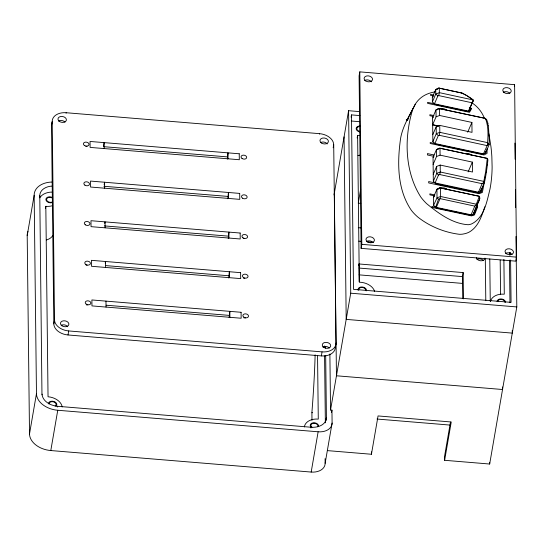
<?xml version="1.0" encoding="UTF-8"?>
<svg xmlns="http://www.w3.org/2000/svg" width="544" height="544" viewBox="0 0 544 544"><rect width="100%" height="100%" fill="white"/><g stroke="black" fill="none" stroke-linecap="round" stroke-linejoin="round"><path stroke-width="0.82" d="M311.984 420.301L311.896 412.678L312.746 401.377A123.053 11.268 -85.3 0 0 314.786 365.255A104.251 9.547 -85.3 0 0 315.139 354.838M487.431 164.336L487.92 159.766L487.281 158.399L440.001 148.199L436.458 149.559L433.044 157.454L433.323 181.254L436.057 183.818L478.829 192.95L481.494 191.882L482.637 186.483M487.397 164.642L487.281 165.573M487.247 165.879L486.513 171.278M485.092 176.963L484.976 177.813M484.684 179.942L484.432 181.642M486.479 171.544L486.356 172.332M484.364 182.063L482.372 192.44L479.182 193.718L428.686 182.94L428.665 181.553L478.475 192.182L480.61 191.325L484.48 182.294L485.438 177.793M486.316 172.598L485.479 177.562M329.888 353.994L330.541 410.02L331.949 410.135L332.098 423.028L325.142 463.311A14.185 9.833 9.8 0 1 311.182 472.063L50.796 450.548A21.27 14.749 9.8 0 1 29.512 433.922L27.2 235.545L34.156 195.269A21.27 14.749 9.8 0 1 52.55 182.036M51.517 125.508L52.21 121.482A14.185 9.833 9.8 0 1 66.171 112.73L319.518 133.661A14.185 9.833 9.8 0 1 333.71 144.745L336.022 343.121L335.322 347.147A14.185 9.833 9.8 0 1 321.361 355.905L68.014 334.968A14.185 9.833 9.8 0 1 53.829 323.884L51.517 125.508A14.185 9.833 9.8 0 1 52.462 121.944M39.46 197.622L39.787 195.731A15.599 10.819 9.8 0 1 52.326 186.055M45.458 208.468L45.825 206.326A14.185 9.833 9.8 0 0 52.278 205.748M66.082 113.234L66.171 112.73M29.512 433.922L36.468 393.645L34.156 195.269M53.829 323.884L54.522 319.858L52.21 121.482M41.97 394.862L39.787 195.731M68.014 334.968L68.714 330.942A14.185 9.833 9.8 0 1 54.522 319.858M57.576 407.055L57.705 406.3A15.599 10.819 9.8 0 1 42.099 394.108M50.796 450.548L57.752 410.264A21.27 14.749 9.8 0 1 36.468 393.645M103.564 145.84L104.122 142.616L104.19 148.566M104.169 184.661L104.584 182.247L104.652 188.197M104.768 223.482L105.046 221.87L105.114 227.82M105.23 263.106L105.509 261.494L105.577 267.444M227.31 159.113L227.984 152.85L228.052 158.807M228.235 238.367L228.902 232.104L228.97 238.054M228.698 277.991L229.364 271.728L229.432 277.678M229.153 317.614L229.826 311.352L229.894 317.308M319.43 134.164L319.518 133.661M333.186 147.764L333.71 144.745M334.043 194.942L348.588 110.697L359.55 111.608M351.091 117.164L351.485 114.893L359.91 115.593M359.795 71.869L359.094 75.902L361.107 248.363L515.848 261.154L516.542 257.128L514.604 84.667L359.795 71.869L361.801 244.338L361.107 248.363M357.177 137.979L357.612 135.463A14.26 9.887 9.8 0 0 360.162 135.49M321.361 355.905L322.062 351.873A14.185 9.833 9.8 0 0 336.022 343.121M310.923 427.992L311.052 427.237A15.599 10.819 9.8 0 0 326.407 417.602L325.686 355.613M311.182 472.063L318.138 431.786A14.185 9.833 9.8 0 0 332.098 423.028M360.692 189.081L358.258 203.177L360.781 203.388M325.89 420.628L326.407 417.602M330.541 410.02L350.717 293.202L348.588 110.697M331.52 412.597L331.949 410.135M358.734 265.581L359.013 263.969L463.162 272.578L463.468 298.874M327.522 450.622L371.436 454.254L378.053 415.936L451.241 421.988L444.625 460.299L489.668 464.025L516.8 306.932L515.977 236.477M462.726 298.663L462.468 276.604L463.162 272.578M450.48 422.09L444.577 456.239L444.625 460.299M514.325 86.278L514.604 84.667M481.243 188.51L481.161 188.89M434.445 103.829L437.859 95.941L438.743 95.601L439.355 92.657L439.307 88.148L438.62 88.06L435.758 89.502L432.344 97.254L432.398 101.905L435.132 104.468L469.05 111.71L470.818 108.63L469.717 107.732M434.908 143.507L438.321 135.612L439.205 135.272L439.817 132.335L439.736 125.385L472.022 132.355L471.906 122.434L439.62 115.471L436.077 116.824L432.664 124.719L438.498 125.963M435.098 182.92L438.512 175.032L439.749 174.556L440.28 172.006L440.198 165.063L472.484 172.026L472.369 162.112L440.082 155.142L436.54 156.502L433.126 164.397M471.26 108.351L471.614 108.657L469.526 112.309L427.598 103.36L427.591 102.367L468.581 111.112L473.212 100.035M487.03 148.743L487.084 153.354L484.004 154.972L430.209 143.487L430.195 142.501L483.432 153.864L487.342 145.228C488.158 136.428 488.757 126.84 485.425 118.422L438.892 108.494L435.996 109.881L432.582 117.776L432.861 141.583L435.594 144.146L483.045 154.272L485.738 152.864L485.717 151.592M478.475 192.182L482.113 183.695L483.609 182.498L485.676 171.591L487.281 158.399L439.443 148.172M476.585 205.68L477.686 206.924L474.45 214.955L471.532 215.893L431.861 207.42L431.854 206.428L471.084 214.805L474.796 206.128L475.884 205.367L479.352 196.268L439.817 187.843L436.92 189.23L433.507 197.125L433.602 205.312L436.336 207.876L471.308 215.349L473.872 214.526L476.945 206.876L476.279 206.122M481.025 189.536L480.61 191.325M484.799 206.74C481.787 216.036 478.366 226.821 469.336 232.016A19.693 13.654 9.8 0 1 465.161 233.621L462.781 234.11A14.906 10.336 9.8 0 1 459.238 234.287C444.353 232.39 429.719 226.447 417.928 217.144A50.619 35.102 9.8 0 1 411.386 210.351C397.086 189.53 397.168 162.37 400.615 138.278C402.771 125.922 409.748 115.287 415.249 104.244C417.663 100.28 421.172 97.022 425.313 94.935A41.67 27.792 23.2 0 1 435.159 91.868M435.656 207.237L438.478 199.26L440.062 198.655L436.329 207.386M478.455 196.132C481.671 197.975 477.829 202.388 477.061 205.272L473.287 214.098L471.084 214.805M412.889 108.8C403.981 137.238 404.498 171.496 420.9 197.186A50.286 33.538 23.2 0 0 426.571 203.592C438.355 213.309 452.424 223.713 468.16 224.733A17.694 11.798 23.2 0 0 471.498 223.965C484.323 217.838 486.86 201.464 489.994 189.074A261.95 174.712 23.2 0 0 491.654 176.882A256.87 171.319 23.2 0 0 492.116 166.994L491.851 156.747A312.44 208.386 23.2 0 0 490.933 146.547L488.886 133.783M468.581 111.112L473.566 100.307M483.432 153.864L485.724 152.653L489.233 144.452L489.178 138.666M479.992 197.996L473.287 214.098M432.398 101.905L435.805 94.01L435.758 89.502L439.307 88.148L462.441 93.14L466.412 95.472M437.58 109.82L438.008 108.834M432.779 134.64L436.193 126.745L439.736 125.385M432.861 141.583L436.268 133.688L436.193 126.745M437.988 149.144L438.199 148.648M433.242 174.311L436.648 166.423L440.198 165.063M433.323 181.254L436.73 173.366L436.648 166.423M438.505 189.169L438.933 188.183M467.684 132.199L471.906 122.434M468.146 171.87L472.369 162.112M433.69 205.122L437.016 197.839L436.92 189.23L440.463 187.877L440.565 196.479L440.11 198.635L474.796 206.128M437.512 89.291L437.988 88.305M415.249 104.244L406.851 120.598L408.809 117.864M472.818 101.436L473.504 100.252L473.124 99.94L439.355 92.657L435.805 94.01L437.859 95.941M432.344 97.254L433.099 96.859M432.582 117.776L433.337 117.382M433.044 157.454L433.806 157.053M433.507 197.125L434.384 196.67M487.342 145.228L489.042 144.384L487.866 142.698L439.817 132.335L436.268 133.688L438.321 135.612M483.609 182.498L484.337 182.247L483.84 181.404L440.28 172.006L436.73 173.366L438.512 175.032M475.884 205.367L477.061 205.272M438.892 108.494L485.425 118.422L486.751 119.932M406.273 119.422L407.959 119.564M351.281 121.006L359.713 121.706M103.428 146.649L227.283 156.883M103.89 186.272L228.439 196.459M358.292 227.691L360.815 227.902M358.788 241.155L361.325 241.366M367.248 241.856L373.17 242.345M361.801 244.338L516.542 257.128M104.346 225.896L228.208 236.13M359.162 268.07L462.468 276.604M359.081 274.856L462.42 283.397M105.652 265.594L228.67 275.76M350.717 293.202L516.8 306.932M106.114 305.218L229.133 315.384M68.714 330.942L322.062 351.873M311.896 412.678L312.596 412.733M376.999 419.043L450.568 425.122M57.705 406.3L311.052 427.237M57.752 410.264L318.138 431.786M461.768 93.051L465.147 94.744M478.353 196.119L439.817 187.843M433.813 95.098L430.562 94.404L430.569 95.397L433.602 96.043M433.962 115.6L429.869 114.723L429.882 115.716L433.024 116.389M434.03 154.992L427.428 153.585L427.441 154.972L433.976 156.366M434.84 194.936L429.869 193.875L429.882 194.868L434.717 195.901M432.596 124.794L438.437 126.052M438.62 88.06L454.43 91.474M455.872 91.786L461.625 93.024M438.743 95.601L472.138 102.802M439.205 135.272L486.975 145.581M439.749 174.556L482.113 183.695M465.038 94.554L466.732 95.547A44.839 29.879 23.4 0 1 472.661 99.559M467.174 95.928L471.906 99.056M472.294 103.081C477.877 106.76 482.113 112.241 484.5 118.476M484.826 118.395L486.608 119.707M472.688 99.634L472.831 99.708M469.839 107.209L471.226 108.324M469.22 107.97L470.016 108.603M438.478 199.26L437.016 197.839L440.565 196.479L476.136 204.156L476.653 205.136M487.132 158.392L487.608 158.896M479.196 196.255L479.672 196.84M486.778 119.979L488.056 123.644M488.369 125.127L489.178 138.387M485.724 152.653L485.704 151.395M514.889 143.099L515.08 159.229M515.433 189.788L515.644 207.611M512.251 330.562L512.278 333.112L346.195 319.389L344.066 136.884M510.51 252.402L510.537 254.946M510.592 260.025L511.068 302.362L353.512 289.347L351.485 114.893M509.395 252.518L509.429 255.054M509.483 260.141L509.959 302.478M503.887 259.4L504.288 294.188A14.185 9.833 9.8 0 0 490.545 301.158M502.506 386.954L502.534 389.504L336.45 375.782L334.329 193.276M500.181 260.114L500.575 294.311M489.77 258.951L490.266 301.492M489.648 462.325L489.668 464.025M485.302 258.271L485.799 300.696M439.62 115.471L439.545 108.528L435.996 109.881L436.077 116.824M440.082 155.142L440.001 148.199L436.458 149.559L436.54 156.502M371.409 451.846L371.436 454.254M357.612 135.463L359.319 282.207A14.246 9.88 9.8 0 1 374.592 291.346M359.013 263.969L359.217 281.785M325.584 346.521L325.604 348.174M324.462 345.95L324.482 347.602M324.578 355.864L325.36 422.817M325.088 458.66L325.142 463.311M317.546 355.613L318.281 419.098A14.185 9.833 9.8 0 0 304.368 426.965M228.514 198.431L228.439 192.481L227.773 198.737M105.964 301.118L106.039 307.074M45.825 206.326L48.042 396.766A14.185 9.833 9.8 0 1 62.166 406.953M52.469 202.511A4.257 2.951 9.8 0 1 46.968 201.525A4.257 2.951 9.8 0 1 46.92 197.615A4.257 2.951 9.8 0 1 52.408 197.533M48.389 403.825A4.257 2.951 9.8 0 1 53.788 401.418A4.257 2.951 9.8 0 1 56.168 406.096M311.182 427.366A4.257 2.951 9.8 0 1 313.364 422.79A4.257 2.951 9.8 0 1 318.594 426.646M497.801 301.641A3.543 2.462 9.8 0 1 501.289 299.452A3.543 2.462 9.8 0 1 504.839 302.226M359.774 131.396A3.543 2.462 9.8 0 1 356.864 128.724A3.543 2.462 9.8 0 1 359.713 126.521M358.802 290.122A3.543 2.462 9.8 0 1 362.229 287.477A3.543 2.462 9.8 0 1 365.724 290.693M360.556 154.986A14.26 9.887 9.8 0 1 357.986 155.509M360.04 131.947A4.257 2.951 9.8 0 1 356.164 128.663A4.257 2.951 9.8 0 1 359.972 126.018M358.115 290.156A4.257 2.951 9.8 0 1 362.222 286.98A4.257 2.951 9.8 0 1 366.418 290.843M497.094 301.587A4.257 2.951 9.8 0 1 501.282 298.955A4.257 2.951 9.8 0 1 505.539 302.28M27.2 235.545A21.27 14.749 9.8 0 1 27.968 231.52M39.787 197.846A15.599 10.819 9.8 0 1 52.707 192.073M52.924 235.375A14.185 9.833 9.8 0 1 46.362 239.986M52.367 201.94A3.543 2.462 9.8 0 1 47.491 201.239A3.543 2.462 9.8 0 1 47.702 197.819A3.543 2.462 9.8 0 1 52.598 198.281M49.096 403.879A3.543 2.462 9.8 0 1 53.931 401.996A3.543 2.462 9.8 0 1 55.121 406.13M311.97 427.312A3.543 2.462 9.8 0 1 311.549 424.089A3.543 2.462 9.8 0 1 315.935 423.654A3.543 2.462 9.8 0 1 317.832 426.72M85.755 146.186A2.836 1.965 9.8 0 1 87.047 146.608M243.29 238.544A2.836 1.965 9.8 0 1 244.066 238.53M86.115 265.193A2.836 1.965 9.8 0 1 87.142 265.214M243.494 278.263A2.836 1.965 9.8 0 1 244.78 278.236M86.319 304.912A2.836 1.965 9.8 0 1 87.863 304.932M243.957 317.934A2.836 1.965 9.8 0 1 245.5 317.961M58.48 121.101A4.257 2.951 9.8 0 1 65.008 122.114M320.797 142.467A4.257 2.951 9.8 0 1 327.223 143.942M322.789 347.031A4.257 2.951 9.8 0 1 329.317 348.044M61.288 325.264A4.257 2.951 9.8 0 1 67.714 326.733M505.546 253.436A4.257 2.951 9.8 0 1 512.074 254.449M366.486 241.461A4.257 2.951 9.8 0 1 373.014 242.474M364.616 80.519A4.257 2.951 9.8 0 1 371.355 81.811M503.302 92.29A4.257 2.951 9.8 0 1 509.83 93.303M487.58 123.576A40.412 25.84 29.7 0 1 487.927 125.052M440.3 188.544A5.107 3.407 23.2 0 1 447.494 189.557M464.889 153.694A5.107 3.407 23.2 0 1 471.614 155.251M439.525 109.079A5.107 3.407 23.2 0 1 447.073 110.69M476.918 259.474A4.257 2.951 9.8 0 1 483.446 260.488M484.847 258.148A4.257 2.951 9.8 0 1 480.848 260.787A4.257 2.951 9.8 0 1 476.422 257.72M239.238 153.782L90.046 141.454L90.114 147.404L239.312 159.732L239.238 153.782M239.7 193.412L90.508 181.077L90.576 187.034L239.768 199.362L239.7 193.412M240.162 233.036L90.97 220.708L91.038 226.658L240.23 238.986L240.162 233.036M240.625 272.66L91.433 260.331L91.501 266.281L240.693 278.61L240.625 272.66M241.087 312.283L91.895 299.955L91.963 305.905L241.155 318.24L241.087 312.283M84.415 145.472A2.836 1.965 9.8 0 0 88.992 144.704A2.836 1.965 9.8 0 0 85.258 142.168A2.836 1.965 9.8 0 0 84.415 145.472M242.053 158.494A2.836 1.965 9.8 0 0 246.636 157.726A2.836 1.965 9.8 0 0 242.896 155.19A2.836 1.965 9.8 0 0 242.053 158.494M84.878 185.144A2.836 1.965 9.8 0 0 89.454 184.375A2.836 1.965 9.8 0 0 85.721 181.839A2.836 1.965 9.8 0 0 84.878 185.144M242.515 198.172A2.836 1.965 9.8 0 0 247.092 197.404A2.836 1.965 9.8 0 0 243.358 194.868A2.836 1.965 9.8 0 0 242.515 198.172M242.978 237.844A2.836 1.965 9.8 0 0 247.554 237.075A2.836 1.965 9.8 0 0 243.821 234.539A2.836 1.965 9.8 0 0 242.978 237.844M85.333 224.822A2.836 1.965 9.8 0 0 89.916 224.053A2.836 1.965 9.8 0 0 86.183 221.517A2.836 1.965 9.8 0 0 85.333 224.822M85.796 264.493A2.836 1.965 9.8 0 0 90.379 263.724A2.836 1.965 9.8 0 0 86.646 261.188A2.836 1.965 9.8 0 0 85.796 264.493M243.44 277.522A2.836 1.965 9.8 0 0 248.016 276.753A2.836 1.965 9.8 0 0 244.283 274.217A2.836 1.965 9.8 0 0 243.44 277.522M86.258 304.171A2.836 1.965 9.8 0 0 90.841 303.402A2.836 1.965 9.8 0 0 87.108 300.866A2.836 1.965 9.8 0 0 86.258 304.171M243.896 317.2A2.836 1.965 9.8 0 0 248.479 316.431A2.836 1.965 9.8 0 0 244.746 313.895A2.836 1.965 9.8 0 0 243.896 317.2M59.473 121.455A4.257 2.951 9.8 0 0 66.348 120.306A4.257 2.951 9.8 0 0 60.744 116.498A4.257 2.951 9.8 0 0 59.473 121.455M321.47 143.004A4.257 2.951 9.8 0 0 328.345 141.855A4.257 2.951 9.8 0 0 322.742 138.047A4.257 2.951 9.8 0 0 321.47 143.004M323.782 347.392A4.257 2.951 9.8 0 0 330.657 346.236A4.257 2.951 9.8 0 0 325.054 342.434A4.257 2.951 9.8 0 0 323.782 347.392M61.962 325.802A4.257 2.951 9.8 0 0 68.83 324.646A4.257 2.951 9.8 0 0 63.233 320.844A4.257 2.951 9.8 0 0 61.962 325.802M506.539 253.796A4.257 2.951 9.8 0 0 513.414 252.64A4.257 2.951 9.8 0 0 507.81 248.839A4.257 2.951 9.8 0 0 506.539 253.796M367.479 241.822A4.257 2.951 9.8 0 0 374.354 240.672A4.257 2.951 9.8 0 0 368.75 236.864A4.257 2.951 9.8 0 0 367.479 241.822M365.602 80.879A4.257 2.951 9.8 0 0 372.477 79.723A4.257 2.951 9.8 0 0 366.874 75.915A4.257 2.951 9.8 0 0 365.602 80.879M504.295 92.65A4.257 2.951 9.8 0 0 511.17 91.494A4.257 2.951 9.8 0 0 505.566 87.693A4.257 2.951 9.8 0 0 504.295 92.65"/></g></svg>
